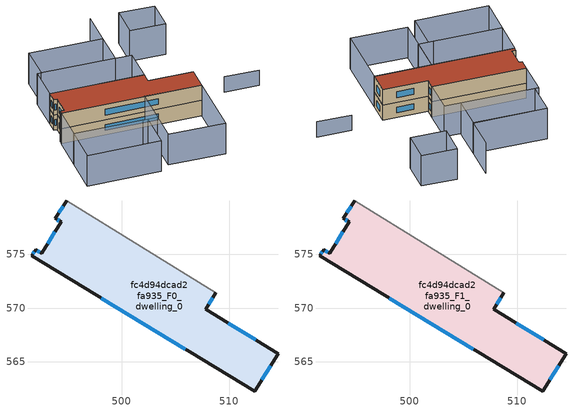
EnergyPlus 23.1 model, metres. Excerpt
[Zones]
fc4d94dcad2fa935_F0_dwelling_0
 floor ground (EU_floor_Construction): 508.77,571.4 507.83,569.9 514.54,565.75 512.37,562.25 491.64,574.83 492.02,575.43 492.58,575.08 494.38,577.99 493.85,578.32 494.91,579.98 z0
 wall outside (EU_wall_Construction): 494.91,579.98 493.85,578.32 494.38,577.99 492.58,575.08 492.02,575.43 491.64,574.83 512.37,562.25 514.54,565.75 507.83,569.9 508.77,571.4 z0:3
 wall adiabatic (EU_wall_Construction): 508.77,571.4 494.91,579.98 z0:3
 window (EU_Window_Construction): 492.4,575.19 492.19,575.32 / 493.82,577.08 493.14,575.99 / 494.02,578.22 494.22,578.09 / 494.58,579.46 494.18,578.83 / 508.13,570.37 508.48,570.93 / 512.45,567.04 509.92,568.6 / 513.05,563.34 513.86,564.66 / 498.1,570.91 505.91,566.17 / 491.9,575.24 491.76,575.02 z0.93:2.07
fc4d94dcad2fa935_F1_dwelling_0
 floor to fc4d94dcad2fa935_F0_dwelling_0 (EU_floor_Construction): 508.77,571.4 507.83,569.9 514.53,565.75 512.37,562.25 491.64,574.83 492.02,575.43 492.58,575.08 494.38,577.99 493.85,578.32 494.91,579.98 z3
 wall outside (EU_wall_Construction): 494.91,579.98 493.85,578.32 494.38,577.99 492.58,575.08 492.02,575.43 491.64,574.83 512.37,562.25 514.54,565.75 507.83,569.9 508.77,571.4 z3:6
 wall adiabatic (EU_wall_Construction): 508.77,571.4 494.91,579.98 z3:6
 window (EU_Window_Construction): 492.4,575.19 492.19,575.32 / 493.82,577.08 493.14,575.99 / 494.02,578.22 494.22,578.09 / 494.58,579.46 494.18,578.83 / 508.13,570.37 508.48,570.93 / 512.45,567.04 509.92,568.6 / 513.05,563.34 513.86,564.66 / 498.1,570.91 505.91,566.17 / 491.9,575.24 491.76,575.02 z3.93:5.07
 roof outside (EU_roof_Construction): 512.37,562.25 514.54,565.75 507.83,569.9 508.77,571.4 494.91,579.98 493.85,578.32 494.38,577.99 492.58,575.08 492.02,575.43 491.64,574.83 z6
shading: 515.95,588.46 512.74,583.28 / 512.74,583.28 501.87,590 / 506.21,552.31 497.77,557.55 / 497.77,557.55 503.93,567.49 / 503.93,567.49 512.37,562.25 / 512.37,562.25 506.21,552.31 / 499.15,562.9 495.62,557.21 / 495.62,557.21 484.73,563.96 / 484.73,563.96 488.26,569.65 / 488.26,569.65 499.15,562.9 / 500.59,562.02 488.31,569.59 / 488.31,569.59 491.63,574.97 / 491.63,574.97 503.91,567.39 / 503.91,567.39 500.59,562.02 / 508.77,571.4 494.91,579.98 / 494.91,579.98 498.12,585.16 / 498.12,585.16 511.98,576.59 / 511.98,576.59 508.77,571.4 / 501.87,590 512.72,583.29 / 512.72,583.29 509.51,578.11 / 509.51,578.11 498.66,584.82 / 498.66,584.82 501.87,590 / 522.46,577.98 517.22,581.3 / 517.22,581.3 520.16,585.94 / 520.16,585.94 525.4,582.62 / 525.4,582.62 522.46,577.98 z0:6; 519.95,563.69 525.04,560.46 z0:3
[Building]
EU S2 Campaign: North Axis=0; Terrain=City; Solar Distribution=FullExterior
[Site:Location]
Montreal-Trudeau.Intl.AP: Latitude=45.4667; Longitude=-73.75; Time Zone=-5; Elevation=36
[SizingPeriod:WeatherFileDays]
AnnualSizingPeriod: Begin Month=1; Begin Day of Month=1; End Month=12; End Day of Month=31; Day of Week for Start Day=Monday; Use Weather File Daylight Saving Period=No; Use Weather File Rain and Snow Indicators=No
[MATERIAL]
EU_InternalMass_Material: Roughness=MediumRough; Thickness=0.1; Conductivity=1; Density=1800; Specific Heat=900; Thermal Absorptance=0.9; Solar Absorptance=0.7; Visible Absorptance=0.7
[MATERIAL:NOMASS] Roughness=MediumRough; Thermal Absorptance=0.9; Solar Absorptance=0.7; Visible Absorptance=0.7
Name | Thermal Resistance
EU_wall_NoMass; EU_floor_NoMass | 1.51479
EU_roof_NoMass | 2.84114
[WINDOWMATERIAL:SIMPLEGLAZINGSYSTEM]
EU_Window_SimpleGlazing: UFactor=3.53504; Solar Heat Gain Coefficient=0.8; Visible Transmittance=0.8
[CONSTRUCTION]
EU_wall_Construction: EU_wall_NoMass
EU_roof_Construction: EU_roof_NoMass
EU_floor_Construction: EU_floor_NoMass
EU_Window_Construction: EU_Window_SimpleGlazing
EU_InternalMass_Construction: EU_InternalMass_Material
[ZONE] Type=1; Multiplier=1; Ceiling Height=autocalculate; Floor Area=autocalculate; Part of Total Floor Area=Yes
Name | Volume
fc4d94dcad2fa935_F0_dwelling_0 | 386.613
fc4d94dcad2fa935_F1_dwelling_0 | 386.611
[INTERNALMASS] Construction=EU_InternalMass_Construction; Surface Area=128.871
Name | Zone or ZoneList
fc4d94dcad2fa935_F0_dwelling_0_EU_InternalMass | fc4d94dcad2fa935_F0_dwelling_0
fc4d94dcad2fa935_F1_dwelling_0_EU_InternalMass | fc4d94dcad2fa935_F1_dwelling_0
[OTHEREQUIPMENT] Fuel Type=Electricity; Design Level Calculation Method=Watts/Area; Power per Zone Floor Area=1; Fraction Latent=0; Fraction Radiant=0; Fraction Lost=0; Carbon Dioxide Generation Rate=0; EndUse Subcategory=EU_Step8_InternalGains
Name | Zone or ZoneList or Space or SpaceList | Schedule
EU_Step8_InternalGain_fc4d94dcad2fa935_F0_dwelling_0_f000 | fc4d94dcad2fa935_F0_dwelling_0 | EU_Step8_GainSchedule_fc4d94dcad2fa935_F0_dwelling_0_f000
EU_Step8_InternalGain_fc4d94dcad2fa935_F1_dwelling_0_f000 | fc4d94dcad2fa935_F1_dwelling_0 | EU_Step8_GainSchedule_fc4d94dcad2fa935_F1_dwelling_0_f000
[ZONEVENTILATION:DESIGNFLOWRATE] Schedule=EU_AlwaysOn; Design Flow Rate Calculation Method=AirChanges/Hour; Air Changes per Hour=0.775154; Ventilation Type=Natural; Fan Pressure Rise=0; Fan Total Efficiency=1; Constant Term Coefficient=1; Temperature Term Coefficient=0; Velocity Term Coefficient=0; Velocity Squared Term Coefficient=0; Minimum Indoor Temperature=-100; Maximum Indoor Temperature=100; Delta Temperature=-100; Minimum Outdoor Temperature=-100; Maximum Outdoor Temperature=100; Maximum Wind Speed=40
Name | Zone or ZoneList or Space or SpaceList
EU_ConstantAir_fc4d94dcad2fa935_F0_dwelling_0 | fc4d94dcad2fa935_F0_dwelling_0
EU_ConstantAir_fc4d94dcad2fa935_F1_dwelling_0 | fc4d94dcad2fa935_F1_dwelling_0
[HVACTEMPLATE:THERMOSTAT] Constant Heating Setpoint=20; Constant Cooling Setpoint=50
EU_HeatOnly_fc4d94dcad2fa935_F0_dwelling_0; EU_HeatOnly_fc4d94dcad2fa935_F1_dwelling_0
[HVACTEMPLATE:ZONE:IDEALLOADSAIRSYSTEM] System Availability Schedule=EU_AlwaysOn; Maximum Heating Supply Air Temperature=50; Minimum Cooling Supply Air Temperature=13; Maximum Heating Supply Air Humidity Ratio=0.0156; Minimum Cooling Supply Air Humidity Ratio=0.0077; Heating Limit=NoLimit; Cooling Limit=NoLimit; Heating Availability Schedule=EU_AlwaysOn; Cooling Availability Schedule=EU_CoolingOff; Dehumidification Control Type=ConstantSensibleHeatRatio; Cooling Sensible Heat Ratio=0.7; Dehumidification Setpoint=60; Humidification Control Type=None; Humidification Setpoint=30; Outdoor Air Method=None; Outdoor Air Flow Rate per Person=0.00944; Outdoor Air Flow Rate per Zone Floor Area=0; Outdoor Air Flow Rate per Zone=0; Demand Controlled Ventilation Type=None; Outdoor Air Economizer Type=NoEconomizer; Heat Recovery Type=None; Sensible Heat Recovery Effectiveness=0.7; Latent Heat Recovery Effectiveness=0.65
Name | Template Thermostat
fc4d94dcad2fa935_F0_dwelling_0 | EU_HeatOnly_fc4d94dcad2fa935_F0_dwelling_0
fc4d94dcad2fa935_F1_dwelling_0 | EU_HeatOnly_fc4d94dcad2fa935_F1_dwelling_0
[SIZING:ZONE] Zone Cooling Design Supply Air Temperature Input Method=SupplyAirTemperature; Zone Cooling Design Supply Air Temperature=13; Zone Heating Design Supply Air Temperature Input Method=SupplyAirTemperature; Zone Heating Design Supply Air Temperature=50; Zone Cooling Design Supply Air Humidity Ratio=0.008; Zone Heating Design Supply Air Humidity Ratio=0.008; Cooling Design Air Flow Method=DesignDay; Cooling Design Air Flow Rate=0; Cooling Minimum Air Flow per Zone Floor Area=0.000762; Cooling Minimum Air Flow=0; Cooling Minimum Air Flow Fraction=0.2; Heating Design Air Flow Method=DesignDay; Heating Design Air Flow Rate=0; Heating Maximum Air Flow per Zone Floor Area=0.002032; Heating Maximum Air Flow=0.141576; Heating Maximum Air Flow Fraction=0.3; Account for Dedicated Outdoor Air System=No; Dedicated Outdoor Air System Control Strategy=NeutralSupplyAir; Dedicated Outdoor Air Low Setpoint Temperature for Design=autosize; Dedicated Outdoor Air High Setpoint Temperature for Design=autosize; Zone Load Sizing Method=Sensible Load Only No Latent Load; Zone Latent Cooling Design Supply Air Humidity Ratio Input Method=HumidityRatioDifference; Zone Cooling Design Supply Air Humidity Ratio Difference=0.005; Zone Latent Heating Design Supply Air Humidity Ratio Input Method=HumidityRatioDifference; Zone Humidification Design Supply Air Humidity Ratio Difference=0.005
fc4d94dcad2fa935_F0_dwelling_0; fc4d94dcad2fa935_F1_dwelling_0
[SCHEDULE:CONSTANT]
Name | Hourly Value
EU_AlwaysOn | 1
EU_CoolingOff | 0
[SCHEDULE:FILE] Column Number=1; Rows to Skip at Top=0; Number of Hours of Data=8760; Column Separator=Comma; Interpolate to Timestep=No; Minutes per Item=60; Adjust Schedule for Daylight Savings=Yes
Name | File
EU_Step8_GainSchedule_fc4d94dcad2fa935_F0_dwelling_0_f000 | ../../schedules/fc4d94dcad2fa935/fc4d94dcad2fa935_F0_dwelling_0_f000_gain.csv
EU_Step8_GainSchedule_fc4d94dcad2fa935_F1_dwelling_0_f000 | ../../schedules/fc4d94dcad2fa935/fc4d94dcad2fa935_F1_dwelling_0_f000_gain.csv
